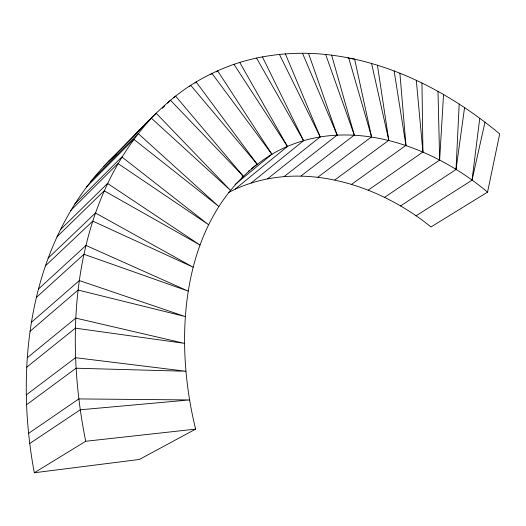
<?xml version="1.0" encoding="UTF-8"?>
<svg xmlns="http://www.w3.org/2000/svg" width="526" height="526" viewBox="0 0 526 526"><rect width="100%" height="100%" fill="white"/><g stroke="black" fill="none" stroke-linecap="round" stroke-linejoin="round"><path stroke-width="0.79" d="M487.549 192.135C429.578 143.388 342.222 113.175 271.896 154.249C180.753 210.282 172.272 334.904 195.633 429.111L139.364 459.461L34.315 472.756C14.136 365.695 29.489 242.23 108.56 161.416C135.557 135.741 159.03 105.614 190.701 85.297C204.272 76.684 218.783 69.623 233.965 64.323C263.329 54.323 294.843 51.351 325.653 54.461C390.384 61.279 450.197 92.76 499.7 133.913L487.549 192.135L430.991 226.949C375.801 182.101 294.494 157.846 228.225 192.661M400.444 206.008L456.029 169.484L459.185 104.063M384.506 197.401L439.644 160.055L443.536 94.502M415.961 215.884L472.019 180.201L479.765 118.278M456.029 169.484L464.57 107.6M472.019 180.201L484.985 122.19M103.819 166.295L156.15 113.241L230.381 190.254L151.35 118.192C72.917 204.279 63.547 331.781 85.712 441.268L34.315 472.756M162.356 108.356L164.658 106.028M167.538 103.122L170.417 100.21L243.203 176.138L241.94 177.177M90.768 181.358L138.16 133.525L218.79 206.475L133.775 139.278L86.422 186.98M173.83 97.81L175.559 96.061L243.203 176.138M189.544 86.461L190.701 85.297L257.096 164.138L251.402 168.833M194.955 83.095L196.113 81.931L257.096 164.138M74.593 204.16L121.861 156.939L208.605 224.753L117.956 163.501L70.701 210.518M210.794 74.528L211.958 73.37L271.896 154.249L235.076 184.495M216.416 71.911L217.586 70.76L271.896 154.249M60.293 229.777L107.541 183.449L199.998 245.031L104.187 190.806L56.933 236.858M48.149 258.128L95.482 212.997L193.127 267.182L92.773 221.117L45.394 265.886M108.56 161.416L116.772 153.875M38.431 289.05L85.988 245.438L188.144 291.082L83.989 254.275L36.347 297.446M31.396 322.339L79.341 280.568L185.185 316.54L78.111 290.056L30.048 331.308M248.233 171.443L249.502 170.398M27.286 357.726L75.783 318.105L184.383 343.346L75.396 328.165L26.721 367.181M235.214 189.044L287.446 146.452L239.751 62.436M251.152 183.002L303.587 140.692L262.408 56.847M267.517 178.847L320.202 136.918L285.375 53.862M284.185 176.526L337.14 135.07L308.499 53.336M301.03 175.98L354.294 135.07L331.63 55.145M26.3 394.875L75.553 357.7L185.816 371.244L76.06 368.226L26.576 404.718M317.954 177.137L371.547 136.839L354.642 59.142L347.923 58.057M334.858 179.931L388.793 140.31L377.431 65.198M351.638 184.291L405.954 145.386L399.898 73.193M368.213 190.136L422.93 151.994L421.957 82.996M28.608 433.371L78.821 398.925L189.557 399.938L80.254 409.787L29.752 443.49M85.712 441.268L195.633 429.111M233.965 64.323L287.446 146.452M256.51 58.038L303.587 140.692M279.418 54.395L320.202 136.918M302.509 53.244L337.14 135.07M325.653 54.461L354.294 135.07M348.705 57.906L371.547 136.839M371.566 63.442L388.793 140.31M394.125 70.944L405.954 145.386M416.296 80.294L422.93 151.994M438.007 91.366L439.644 160.055"/></g></svg>
